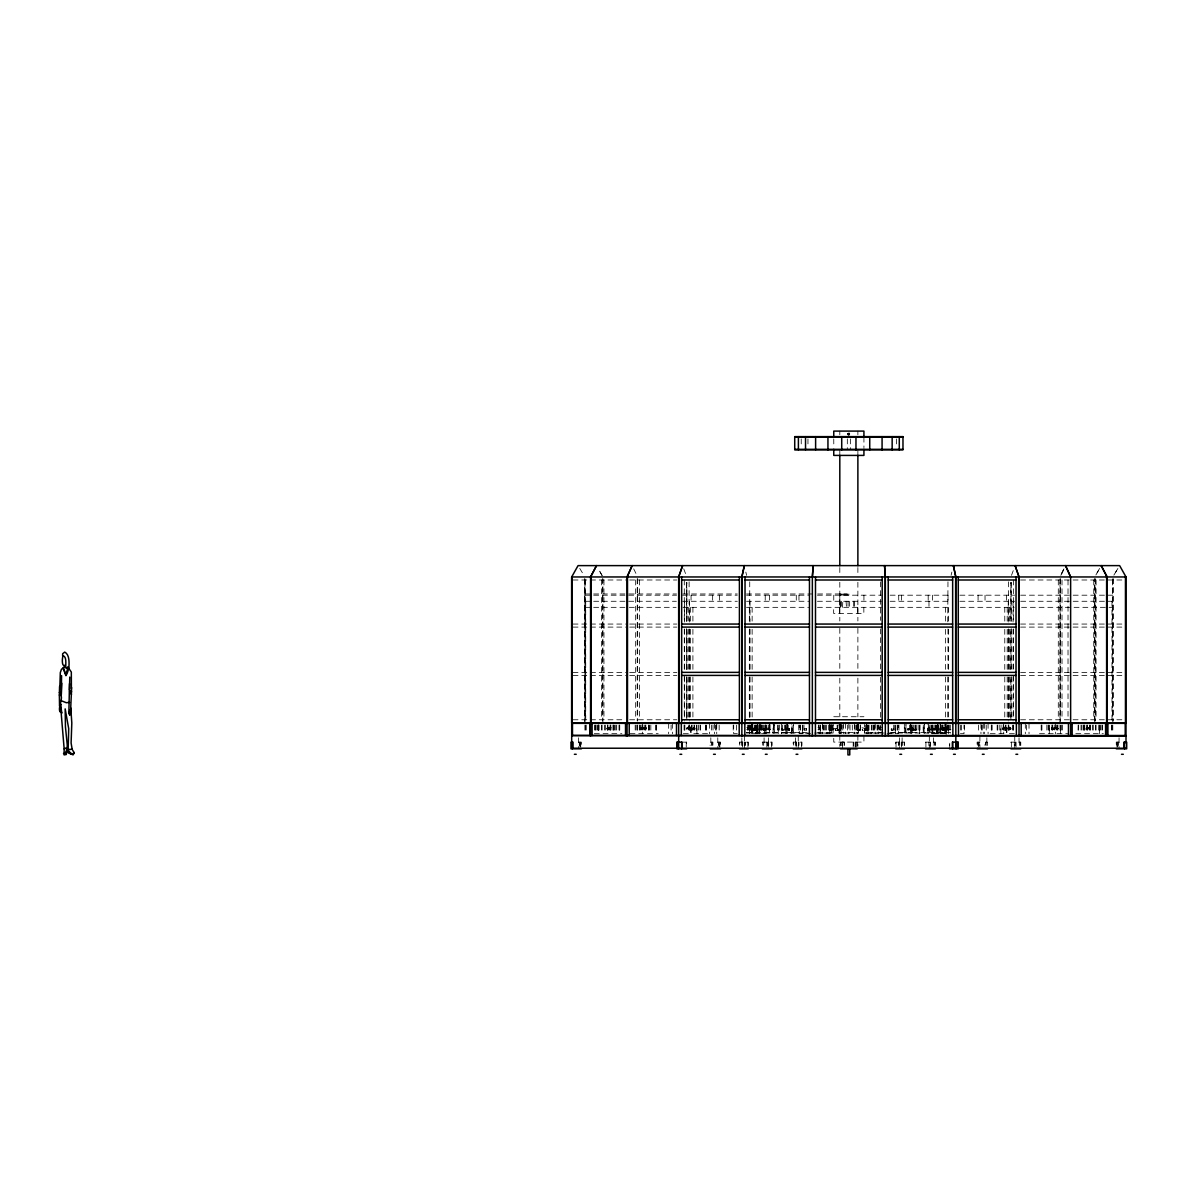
<?xml version="1.0" encoding="UTF-8"?>
<svg xmlns="http://www.w3.org/2000/svg" width="1186" height="1186" viewBox="0 0 1186 1186"><rect width="100%" height="100%" fill="white"/><g stroke="black" fill="none" stroke-linecap="round" stroke-linejoin="round"><path stroke-width="0.75" stroke-dasharray="5 3.75" d="M602.903 722.808L602.903 578.798M637.653 595.194L637.653 593.978M686.798 717.278L686.798 676.657L686.798 720.969M686.798 669.275L686.798 628.654L686.798 669.66M686.798 621.271L686.798 582.489L686.798 621.998M751.464 723.356L751.464 733.022L751.479 725.18M751.539 733.022L751.539 723.356M756.905 724.972L756.905 733.022L756.846 725.18M756.905 732.474L756.905 723.356M757.38 733.022L757.305 723.356M759.633 733.022L759.633 723.356M769.462 733.022L769.388 723.356M773.094 733.022L773.094 723.356M774.443 723.356L774.443 733.022L774.399 725.18M786.941 733.022L786.881 723.356M791.699 733.022L791.714 723.356M791.759 733.022L791.759 724.972M793.345 723.356L793.345 733.022L793.301 725.18M831.297 733.022L831.297 723.356M814.456 733.022L833.15 733.022L833.061 723.356M858.531 723.356L858.605 733.022L858.516 724.972L858.59 733.022L839.095 733.022L839.169 724.972M839.807 601.272L839.807 593.978M840.118 595.194L840.118 593.978M840.429 595.194L840.429 593.978M840.933 724.972L840.933 733.022L840.933 725.18M841.022 595.194L841.022 593.978M841.615 595.194L841.615 593.978M842.46 595.194L842.46 593.978M843.29 595.194L843.29 593.978M844.328 595.194L844.328 593.978M845.351 595.194L845.351 593.978M846.507 595.194L846.507 593.978M847.649 595.194L847.649 593.978L817.525 593.978M884.474 733.022L864.535 733.022L864.535 724.972M866.388 725.18L866.388 732.474L884.474 732.474M904.34 732.474L904.34 725.18M905.6 733.022L905.644 724.972M910.463 733.022L910.463 723.356M912.064 724.972L912.064 733.022L912.093 725.18M923.286 725.18L923.286 733.022L923.242 724.972M924.102 733.022L924.161 723.356M927.867 733.022L927.867 723.356M929.216 725.18L929.216 733.022L929.157 724.972M937.133 725.18L937.133 733.022L937.059 724.972M937.474 724.972L937.474 733.022L937.548 723.356M939.875 733.022L939.875 723.356M940.78 732.474L940.78 723.356M944.886 723.356L944.871 733.022L944.945 725.18M946.146 732.474L946.146 725.18M946.146 735.513L946.22 723.356M1010.902 717.278L1010.902 676.657L1010.902 720.969M1010.902 669.275L1010.902 628.654L1010.902 669.66M1010.902 621.271L1010.902 582.489L1010.902 621.998M1094.782 720.969L1094.782 578.798L1094.782 722.808M938.778 733.778L938.793 725.091L938.793 733.022M749.374 733.778L749.404 725.091L749.404 733.022M764.777 733.778L764.807 725.091L764.807 733.022M785.903 733.778L785.947 725.091L785.947 733.022M867.93 733.778L867.974 725.091L867.974 733.022M895.252 733.778L895.282 725.091L895.297 733.022M919.417 733.778L919.447 725.091L919.447 733.022M839.303 733.778L839.347 725.091L839.347 733.022M879.582 728.604C879.849 725.699 879.538 731.347 879.819 728.441M867.203 730.339C867.248 727.181 868.448 731.984 857.522 730.309C856.129 724.527 869.264 729.864 867.322 729.449M857.686 729.42C857.611 731.999 857.715 726.825 857.434 729.42M867.085 729.449L867.203 728.515M832.172 729.449C832.379 729.731 832.231 729.064 832.409 729.449M842.549 607.336L842.786 601.272M1089.385 728.441C1086.85 731.11 1088.407 725.061 1090.26 729.42C1094.515 724.364 1078.089 730.309 1090.468 729.434M1089.563 728.604L1090.334 727.611M840.325 607.336L840.785 601.272M751.138 730.339C752.695 726.558 755.2 731.199 752.191 729.657C746.602 727.226 756.772 733.674 755.319 728.634C745.712 724.69 753.362 734.564 752.087 728.545C748.796 730.902 755.304 729.627 751.153 728.515M942.796 728.515C944.323 734.964 938.052 723.356 947.347 729.182C942.855 734.075 942.173 725.862 942.766 730.339M943.671 729.434L944.649 728.515L945.524 729.42L945.286 727.611L945.494 729.657L944.412 730.309L943.522 727.67L943.582 729.42L950.964 729.434M946.547 730.339C945.049 726.277 948.889 732.147 944.96 729.42C948.948 728.174 942.885 731.377 946.532 728.515M746.72 729.434L754.014 729.434L754.874 728.515L755.082 730.324L754.074 727.611L753.599 730.087L752.235 729.686L752.398 727.611L752.25 729.375L753.229 728.56L754.919 730.339M830.541 730.235L830.452 728.545L830.482 730.339L840.133 730.339L840.251 729.42L840.162 728.545L830.482 728.515L830.497 730.339L830.511 728.545M840.177 730.235L840.162 728.545M819.808 727.611C819.17 731.54 821.305 726.292 817.999 727.611M951.083 575.343L951.869 572.097M857.582 730.324L857.597 728.545M1011.495 575.343L1013.911 568.865M1060.818 575.343L1063.975 568.865M882.695 727.611C876.009 725.076 876.024 732.103 882.725 729.434M877.892 729.434L877.907 727.626M891.442 730.309C890.73 725.965 891.516 733.437 893.369 729.182C890.271 726.351 891.575 732.666 891.427 728.545M806.524 728.649C801.439 728.234 807.147 732.533 806.436 728.545M893.028 728.515L892.939 730.324M789.683 730.324L789.565 728.515L781.841 728.515L781.277 729.42L781.826 730.339L789.579 730.339L789.565 728.515M907.972 728.545L908.105 730.339L907.987 728.56L908.002 730.324L915.859 730.339L916.407 729.42L915.844 728.515L908.12 728.515L908.105 730.339M694.803 727.611C693.128 728.16 695.367 730.709 695.307 728.367C687.154 722.852 680.749 732.978 694.714 729.434M769.684 730.324C772.101 727.27 764.347 728.056 763.087 728.782C761.931 731.91 769.684 731.658 770.233 729.449C768.661 727.359 768.721 732.474 769.536 728.515M934.242 730.324C936.673 727.27 928.905 728.056 927.645 728.782C926.488 731.91 934.242 731.658 934.79 729.449C933.219 727.359 933.278 732.474 934.094 728.515M804.671 728.515L804.657 730.339M806.347 728.515L806.361 730.339M1002.882 727.611C1000.287 731.095 1011.035 731.347 1011.198 728.441C1009.538 725.862 1002.555 725.921 1002.971 729.434M1010.591 727.611L1010.694 729.434M1051.656 727.611L1051.597 729.42L1057.704 729.434L1058.357 728.441L1051.656 727.611L1051.774 729.434M1057.571 727.611L1057.704 729.434M781.856 728.515L781.826 730.339M915.844 728.515L915.859 730.339M1086.747 729.434L1087.518 728.441L1086.613 727.611M763.606 728.515C762.272 732.548 765.726 726.321 763.576 730.339M928.178 728.515C926.829 732.563 930.284 726.306 928.134 730.339M754.889 728.515C750.679 729.568 757.246 730.961 753.985 728.56C752.265 732.162 756.772 727.967 753.925 729.375M687.005 729.434L687.094 727.611M640.114 727.611L639.995 729.434L646.696 728.604L646.029 727.611L640.114 727.611L639.995 729.434M646.029 727.611L645.91 729.434M607.351 727.611C604.148 729.434 611.25 731.095 611.843 728.604C610.123 725.847 607.781 727.626 607.217 729.434M611.072 727.611C609.085 731.673 607.38 726.217 609.989 728.604M573.016 579.998L625.956 579.998M629.662 579.998L676.835 579.998M1020.583 579.998L1124.669 579.998M584.92 593.978L628.684 593.978M629.247 593.978L676.554 593.978M682.81 593.978L737.321 593.978M746.528 593.978L812.291 593.978M584.92 595.194L676.554 595.194M682.528 595.194L737.321 595.194M746.528 595.194L808.822 595.194M817.421 595.194L881.48 595.194M890.137 595.194L951.157 595.194M959.919 595.194L1014.593 595.194M1020.686 595.194L1112.764 595.194M841.615 601.272L841.423 607.336M584.92 601.272L676.376 601.272M682.528 601.272L737.351 601.272M746.528 601.272L808.822 601.272M817.421 601.272L881.48 601.272M890.137 601.272L951.157 601.272M959.919 601.272L1014.593 601.272M1020.686 601.272L1112.764 601.272M584.92 607.336L628.15 607.336M629.292 607.336L676.124 607.336M682.914 607.336L737.484 607.336M746.513 607.336L808.659 607.336M817.436 607.336L881.361 607.336M890.241 607.336L951.098 607.336M960.319 607.336L1014.193 607.336M1021.576 607.336L1112.764 607.336M573.016 624.058L625.956 624.058M629.662 624.058L676.835 624.058M1020.583 624.058L1124.669 624.058M573.016 627.097L625.956 627.097M629.662 627.097L676.835 627.097M1020.583 627.097L1124.669 627.097M573.016 672.373L625.956 672.373M629.662 672.373L676.835 672.373M1020.583 672.373L1124.669 672.373M573.016 675.412L625.956 675.412M629.662 675.412L676.835 675.412M1020.583 675.412L1124.669 675.412M833.758 716.729L863.927 716.729M573.016 719.769L624.103 719.769M629.662 719.769L676.835 719.769M1020.583 719.769L1123.72 719.769M746.78 727.611L754.074 727.611M943.7 727.626L950.905 727.611M817.984 729.434L819.793 729.434M746.335 732.474L785.636 732.474M785.947 732.474L807.043 732.474M817.703 732.474L831.297 732.474M839.347 732.474L858.338 732.474M890.642 732.474L911.737 732.474M912.064 732.474L950.416 732.474M864.535 733.022L864.624 723.356M746.335 733.022L808.837 733.022M888.848 733.022L950.416 733.022M594.319 733.689L621.879 733.689M629.974 733.689L658.2 733.689M683.314 733.689L690.771 733.689L690.771 725.076M707.523 733.689L691.023 733.689L691.023 725.076M737.307 733.689L733.689 733.689L733.689 725.076M766.467 733.689L751.702 733.689L751.702 725.076M810.631 733.689L799.29 733.689L799.29 725.076M831.015 733.689L818.992 733.689L818.992 725.076M866.669 733.689L878.693 733.689L878.693 725.076M887.054 733.689L898.395 733.689L898.395 725.076M931.232 733.689L945.983 733.689L945.983 725.076M960.378 733.689L963.996 733.689L963.996 725.076M990.177 733.689L1006.662 733.689L1006.662 725.076M1014.371 733.689L1006.914 733.689L1006.914 725.076M1039.485 733.689L1067.711 733.689M1075.806 733.689L1103.365 733.689M578.635 742.139L581.422 742.139L581.422 745.475M682.825 742.139L686.664 742.139L686.664 745.475M717.782 742.139L720.569 742.139L720.569 745.475M979.903 742.139L977.116 742.139L977.116 745.475M1119.05 742.139L1116.263 742.139L1116.263 745.475M610.938 729.434L610.167 728.441M579.776 568.465L584.061 575.536M633.709 568.865L636.867 575.343M683.759 568.865L686.19 575.343M745.831 572.097L746.602 575.343M945.702 729.449C948.8 729.894 941.135 729.005 945.479 729.449M846.063 601.272L846.493 607.336M839.999 601.272L840.088 607.336M932.922 733.778L932.878 725.091L932.878 733.022M911.782 733.778L911.737 725.091L911.737 733.022M858.338 725.091L858.382 733.778M829.726 725.091L829.755 733.778L829.815 723.356M802.433 733.778L802.403 725.091L802.388 733.022M948.311 733.778L948.296 725.091L948.281 733.022M778.268 733.778L778.238 725.091L778.238 733.022M758.921 733.778L758.892 725.091L758.892 733.022M1119.05 737.796L1119.05 748.218M1118.354 742.139L1118.354 745.475M1117.731 742.139L1117.731 748.218M1117.034 742.139L1117.034 745.475M1116.96 742.139L1116.96 748.218M1113.313 578.798L1113.313 720.969M1112.779 725.076L1112.779 733.778M1112.764 578.798L1112.764 722.808M1112.512 579.998L1112.512 719.769M1111.979 601.272L1111.979 722.808M1111.994 725.091L1111.994 733.778M1111.519 725.076L1111.519 733.689M1102.417 725.076L1102.417 733.689M1101.883 725.076L1101.883 733.689M1100.623 725.076L1100.623 733.778M1099.718 725.076L1099.837 733.778M1099.363 733.689L1099.363 725.076L1099.111 733.778M1098.755 725.076L1098.903 733.778M1096.072 579.998L1096.072 719.769M1096.072 725.076L1096.072 733.689M1095.582 725.091L1095.582 733.778M1095.286 578.798L1095.286 720.969M1093.759 579.998L1093.759 719.769M1093.27 725.091L1093.27 733.778M1092.35 725.076L1092.35 733.689M1090.29 725.076L1090.29 733.689M1089.993 725.091L1089.993 733.778M1089.786 725.076L1089.786 733.689M1087.592 725.076L1087.592 733.689M1087.088 725.076L1087.132 733.689M1086.85 725.091L1086.85 733.778M1084.745 725.076L1084.745 733.689M1084.256 725.091L1084.256 733.778M1083.871 725.076L1083.871 733.689M1083.367 725.076L1083.367 733.689M1081.943 725.091L1081.943 733.778M1081.024 725.076L1081.024 733.689M1078.667 725.076L1078.667 733.689M1078.163 725.076L1077.941 733.778M1068.023 579.998L1068.023 719.769M1062.493 725.076L1062.493 733.689M1062.004 579.998L1062.004 719.769M1061.574 725.091L1061.574 733.778M1060.462 578.798L1060.462 720.969M1060.432 733.689L1060.432 725.076L1060.328 733.778M1060.002 725.076L1060.002 733.689M1058.297 579.998L1058.297 719.769M1057.882 725.091L1057.882 733.778M1057.675 725.091L1057.675 733.778M1056.578 725.076L1056.578 733.689M1055.347 723.356L1055.347 733.778M1054.784 725.076L1054.843 733.778M1052.768 725.076L1052.768 733.689M1052.516 725.091L1052.516 733.778M1051.849 725.091L1051.849 733.778M1048.869 725.076L1048.824 733.778M1048.157 725.091L1048.157 733.778M1046.853 725.076L1046.853 733.689M1041.931 725.076L1041.931 733.689M1041.501 725.076L1041.501 733.689M1041.175 725.091L1041.175 733.778M1029.018 723.356L1029.018 733.778M1026.587 725.091L1026.587 733.778M1025.312 723.356L1025.312 733.778M1020.761 745.475L1020.761 742.139L1010.917 742.139L1010.917 745.475M1020.345 742.139L1020.345 745.179M1019.456 742.139L1019.456 745.475M1019.026 737.796L1019.026 746.483M1016.061 742.139L1016.061 748.218M1015.616 742.139L1015.646 745.475M1014.756 736.061L1014.756 748.218M1014.327 742.139L1014.327 745.475M1013.615 725.091L1013.615 733.778M1013.393 579.998L1013.393 620.382M1013.393 628.906L1013.393 672.373M1013.393 675.412L1013.393 717.915M1013.066 601.272L1013.066 621.998M1013.066 629.336L1013.066 669.66M1013.066 676.984L1013.066 720.969M1013.066 725.091L1013.066 733.778M1012.829 725.091L1012.829 733.778M1011.228 582.489L1011.228 621.271M1011.228 628.654L1011.228 669.275M1011.228 676.657L1011.228 717.278M1011.347 742.139L1011.347 748.218M1009.612 607.336L1009.612 621.998M1009.612 629.336L1009.612 669.66M1009.612 676.984L1009.612 717.308M1008.797 725.076L1008.797 733.689M1008.574 581.837L1008.574 620.382M1008.574 628.906L1008.574 670.564M1008.574 677.25L1008.574 717.915M1008.456 725.076L1008.456 733.689M1008.248 601.272L1008.248 621.998M1008.248 629.336L1008.248 669.66M1008.248 676.984L1008.248 720.969M1008.248 725.091L1008.248 733.778M1007.196 607.336L1007.196 621.998M1007.196 629.336L1007.196 669.66M1007.196 676.984L1007.196 717.308M1006.617 595.194L1006.617 601.272M1006.01 725.091L1006.01 733.778M1005.609 725.091L1005.609 733.778M1004.779 607.336L1004.779 621.998M1004.779 629.336L1004.779 669.66M1004.779 676.984L1004.779 717.308M1003.697 723.356L1003.697 733.778M1003.178 725.091L1003.178 733.778M1001.073 725.076L1000.865 733.778L1000.747 725.076M999.19 725.076L999.19 733.689M997.634 725.076L997.634 733.689M997.159 725.091L997.159 733.778M992.059 725.076L992.059 733.689M991.718 725.076L991.718 733.689M991.288 725.091L991.288 733.778M988.086 723.356L988.086 733.778M987.553 745.475L987.553 742.139L984.765 742.139L984.765 745.179M986.856 737.796L986.856 746.483M986.218 725.091L986.218 733.778M986.233 742.139L986.233 745.475M985.536 745.179L985.536 742.139L985.462 745.475M985.032 595.194L985.032 601.272M984.662 723.356L984.662 733.778M983.268 723.356L983.268 733.778M982.23 725.091L982.23 733.778M981.4 725.091L981.4 733.778M980.955 723.356L980.955 733.778M979.903 736.061L979.903 748.218M979.206 742.139L979.206 745.475M978.524 725.091L978.524 733.778M978.583 742.139L978.583 748.218M978.079 595.194L978.079 601.272M977.887 745.475L977.887 742.139L977.813 748.218M964.47 725.091L964.47 733.778M961.223 725.091L961.223 733.778M960.779 725.091L960.779 733.778M950.282 725.076L950.282 733.689M949.734 748.218L949.734 742.139L949.467 745.475M949.2 725.091L949.23 733.778M948.681 725.091L948.681 733.778M948.385 607.336L948.385 621.998M948.385 629.336L948.385 669.66M948.385 676.984L948.385 717.308M948.029 595.194L948.029 601.272M947.97 581.837L947.747 621.998M947.97 628.906L947.97 670.564M947.747 676.984L947.747 720.969M947.762 725.091L947.762 733.778M947.362 725.091L947.362 733.778M945.583 607.336L945.583 621.998M945.583 629.336L945.583 669.66M945.583 676.984L945.583 717.308M945.435 723.356L945.346 733.022M943.063 725.091L943.063 733.778M942.47 725.076L942.47 733.689M942.262 725.076L942.262 733.689M941.299 725.076L941.299 733.689M940.379 723.356L940.379 733.022M940.305 724.972L940.305 733.778M938.052 723.356L937.874 733.778M937.666 723.356L937.666 733.778M935.917 725.076L935.917 733.689M935.383 725.091L935.383 733.778M935.324 745.475L935.324 742.139L925.48 742.139L925.48 745.475M934.894 742.139L934.894 745.179M934.168 725.091L934.168 733.778M934.019 742.139L934.019 745.475M933.59 737.796L933.59 746.483M932.463 595.194L932.463 601.272M932.404 725.076L932.404 733.689M932.196 733.689L932.196 725.076L932.048 733.778M931.692 725.091L931.692 733.778M930.877 725.091L930.877 733.778M930.625 742.139L930.625 748.218M930.18 742.139L930.209 745.475M929.32 736.061L929.32 748.218M928.979 601.272L928.979 607.336M928.89 742.139L928.89 745.475M928.297 723.356L928.297 733.022M928.193 595.194L928.193 601.272M925.91 742.139L925.91 748.218M924.591 723.356L924.531 733.022M920.01 725.091L920.01 733.778M918.157 725.091L918.157 733.778M916.274 725.091L916.274 733.778M915.192 725.091L915.192 733.778M915.103 725.091L915.103 733.778M913.324 725.091L913.324 733.778M910.804 723.356L910.804 733.022M910.655 725.091L910.655 733.778M909.484 725.091L909.484 733.778M905.985 723.356L905.985 733.022L905.926 724.972M904.34 723.356L904.34 733.022M904.473 745.475L904.473 742.139L895.756 742.139L895.756 745.475M904.206 742.139L904.206 745.179M902.383 742.139L902.383 745.475M902.116 737.796L902.116 746.483M901.523 742.139L901.523 748.218M901.404 595.194L901.404 601.272M901.256 742.139L901.256 745.475M899.433 737.796L899.433 748.218M899.166 742.139L899.166 745.475M898.929 725.091L898.929 733.778M898.973 742.139L898.973 745.475M898.721 595.194L898.721 601.272M898.706 742.139L898.706 745.179M897.669 725.091L897.669 733.778M897.194 725.076L897.12 733.689M896.453 438.909L896.453 447.596M896.023 742.139L896.023 748.218M894.881 725.091L894.881 733.778M893.71 725.091L893.71 733.778M880.59 581.837L880.59 620.382M880.59 628.906L880.59 670.564M880.59 677.25L880.59 717.915M880.531 725.091L880.531 733.778M878.93 725.091L878.93 733.778M877.492 725.076L877.418 733.689M877.091 725.076L877.091 733.689M875.164 723.356L875.164 733.778M874.764 725.091L874.764 733.778M873.904 725.091L873.904 733.778M873.504 725.091L873.504 733.778M872.125 725.091L872.125 733.778M871.325 725.091L871.325 733.778M869.012 725.091L869.012 733.778M868.271 725.076L868.271 733.689M867.722 725.091L867.87 733.778M867.47 725.091L867.47 733.778M866.996 725.076L867.07 733.689M866.462 725.091L866.462 733.778M866.388 723.356L866.195 733.778M865.306 725.091L865.306 733.778M863.927 437.174L863.927 447.596M863.927 595.194L863.927 601.272M863.838 607.336L863.838 613.414L833.654 613.414L833.654 607.336M863.927 736.017L863.927 742.095L833.758 742.095L833.758 736.017M860.576 725.091L860.576 733.778M860.487 725.091L860.487 733.778M860.176 725.091L860.176 733.778M857.878 431.096L857.878 434.788M857.878 449.331L857.878 453.897M857.878 567.531L857.878 574.913M857.878 582.282L857.878 621.004M857.878 628.372L857.878 670.772M857.878 678.155L857.878 716.863M857.878 724.246L857.804 733.778M857.878 735.305L857.878 746.365M857.789 607.336L857.789 613.414M857.196 723.356L857.196 733.778M857.241 742.095L857.241 745.46M856.752 724.972L856.752 733.022M856.766 742.095L856.766 748.218M856.025 725.091L856.025 733.778M855.58 742.095L855.743 748.826M855.373 742.095L855.373 745.149M855.106 742.095L855.106 748.218M854.869 725.091L854.869 733.778M854.454 601.272L854.454 607.336M854.35 723.356L854.35 733.778M853.683 601.272L853.683 607.336M853.564 742.095L853.564 745.46M853.194 742.095L853.194 748.218M852.304 725.091L852.304 733.778M850.362 438.909L850.362 449.331M850.021 725.091L850.021 733.778M849.65 601.272L849.65 607.336M848.85 593.978L848.85 595.194M848.85 723.356L848.85 733.778M848.064 601.272L848.064 607.336M847.664 725.091L847.664 733.778M847.323 438.909L847.323 449.331M845.381 723.356L845.381 733.778M844.491 745.179L844.491 742.139L841.956 742.095L841.956 745.46M844.121 742.139L844.121 745.475M843.335 723.356L843.335 733.778M842.816 725.091L842.816 733.778M842.594 748.218L842.594 742.139L840.444 742.095L840.444 745.46M842.312 742.095L842.312 745.149M842.104 742.139L842.104 745.475M841.675 723.356L841.675 733.778M840.918 742.095L840.918 745.149M840.489 723.356L840.489 733.778M839.807 431.096L839.807 434.788M839.807 449.331L839.807 453.897M839.807 567.531L839.807 574.913M839.807 582.282L839.807 621.004M839.807 628.372L839.807 670.772M839.807 678.155L839.807 716.863M839.807 724.246L839.881 733.778M839.807 735.305L839.807 746.365M839.703 607.336L839.703 613.414M839.095 723.356L839.154 733.022M837.509 725.091L837.509 733.778M837.108 725.091L837.197 733.778M833.758 438.909L833.802 447.596M833.758 595.194L833.758 601.272M833.135 724.972L833.15 733.022M832.379 725.091L832.379 733.778M831.49 725.091L831.49 733.778M831.223 725.091L831.223 733.778M831.09 725.091L831.09 733.778M830.615 725.076L830.615 733.689M830.215 725.091L830.215 733.778M829.978 725.091L829.978 733.778M829.414 725.076L829.414 733.689M828.688 725.091L828.688 733.778M826.36 725.091L826.36 733.778M825.56 725.091L825.56 733.778M824.196 725.091L824.196 733.778M823.796 725.091L823.796 733.778M822.921 725.091L822.921 733.778M822.521 723.356L822.521 733.778M820.593 725.076L820.593 733.689M818.755 725.091L818.755 733.778M807.962 438.909L807.962 447.596M803.989 725.091L803.989 733.778M802.818 725.091L802.818 733.778M801.929 745.475L801.929 742.139L793.212 742.139L793.212 745.475M801.662 742.139L801.662 748.218M801.232 438.909L801.232 447.596M800.565 725.076L800.491 733.689M800.016 725.091L800.016 733.778M798.979 742.139L798.979 745.179M798.964 595.194L798.964 601.272M798.756 725.091L798.756 733.778M798.519 742.139L798.712 745.475M798.252 736.061L798.252 748.218M796.28 595.194L796.28 601.272M796.429 742.139L796.429 745.475M796.162 742.139L796.162 748.218M795.569 737.796L795.569 746.483M795.302 742.139L795.302 745.475M793.478 742.139L793.478 745.179M788.201 725.091L788.201 733.778M787.222 723.356L787.267 733.022M787.03 723.356L787.03 733.778M785.636 724.972L785.636 733.022M784.361 725.091L784.361 733.778M782.582 725.091L782.582 733.778M781.411 723.356L781.411 733.778M779.543 725.091L779.543 733.778M777.675 725.091L777.675 733.778M773.583 724.972L773.583 733.022M773.524 723.356L773.524 733.022M772.086 745.475L772.086 742.139L762.302 742.139L762.302 745.475M771.671 742.139L771.671 748.218M769.892 724.972L769.892 733.022M769.818 723.356L769.818 733.022M769.492 595.194L769.492 601.272M768.676 742.139L768.676 745.475M768.528 724.972L768.528 733.022M768.38 737.796L768.38 746.483M768.261 742.139L768.261 748.218M767.52 742.139L767.52 745.179M767.283 742.139L767.283 745.475M766.868 742.139L766.868 748.218M766.808 725.091L766.808 733.778M765.993 725.091L765.993 733.778M765.637 725.091L765.637 733.778M765.489 725.076L765.489 733.689M765.222 595.194L765.222 601.272M765.281 725.076L765.281 733.689M764.095 737.796L764.095 746.483M763.68 742.139L763.68 745.475M763.517 725.091L763.517 733.778M762.717 742.139L762.717 745.179M762.302 725.091L762.302 733.778M761.768 725.076L761.768 733.689M761.19 725.091L761.19 733.778M761.086 725.091L761.086 733.778M760.626 724.972L760.626 733.022M760.211 724.972L760.211 733.022M760.018 723.356L760.018 733.778M759.811 725.091L759.811 733.778M757.81 723.356L757.898 733.022M757.38 725.091L757.38 733.778M756.401 725.076L756.401 733.689M755.423 725.076L755.423 733.689M755.215 725.076L755.215 733.689M754.622 725.091L754.622 733.778M752.799 723.356L752.799 733.022L752.739 725.18M752.132 607.336L752.132 621.998M752.132 629.336L752.132 669.66M752.132 676.984L752.132 717.308M752.013 723.356L752.013 733.022M750.323 725.091L750.323 733.778M749.967 601.272L749.967 621.998M749.967 629.336L749.967 669.66M749.967 676.984L749.967 720.969M749.923 725.091L749.923 733.778M749.73 581.837L749.73 620.382M749.73 628.906L749.73 670.564M749.73 677.25L749.73 717.915M749.33 607.336L749.33 621.998M749.33 629.336L749.33 669.66M749.33 676.984L749.33 717.308M749.003 725.091L749.003 733.778M748.485 725.091L748.455 733.778M748.218 745.475L748.218 742.139L739.501 742.139L739.501 745.475M747.951 742.139L747.951 748.218M747.417 725.076L747.417 733.689M745.268 742.139L745.268 745.179M745.001 742.139L745.001 745.475M744.823 742.139L744.823 745.475M744.556 736.061L744.556 748.218M742.732 742.139L742.732 745.475M742.451 742.139L742.451 748.218M741.858 737.796L741.858 746.483M741.591 742.139L741.591 745.475M739.767 742.139L739.767 745.179M736.462 725.091L736.462 733.778M733.215 725.091L733.215 733.778M719.872 742.139L719.872 748.218M719.605 595.194L719.605 601.272M719.161 725.091L719.161 733.778M719.101 742.139L719.101 748.218M718.479 742.139L718.479 745.475M717.782 737.796L717.782 748.218M716.729 723.356L716.729 733.778M716.285 725.091L716.285 733.778M715.455 725.091L715.455 733.778M714.417 723.356L714.417 733.778M713.023 725.091L713.023 733.778M712.919 745.179L712.919 742.139L710.132 742.139L710.132 745.475M712.653 595.194L712.653 601.272M712.223 742.139L712.223 745.475M711.467 725.091L711.467 733.778M711.452 742.139L711.452 745.475M710.829 737.796L710.829 746.483M709.599 723.356L709.599 733.778M706.396 725.091L706.396 733.778M705.966 725.076L705.966 733.689M705.64 725.076L705.64 733.689M700.526 725.091L700.526 733.778M700.051 725.076L700.051 733.689M698.495 725.076L698.495 733.689M696.938 733.689L696.938 725.076L696.834 733.778M696.612 725.076L696.612 733.689M694.507 725.091L694.507 733.778M694.003 725.091L694.003 733.778M692.906 607.336L692.906 621.998M692.906 629.336L692.906 669.66M692.906 676.984L692.906 717.308M692.075 725.091L692.075 733.778M691.675 725.091L691.675 733.778M691.067 595.194L691.067 601.272M690.489 607.336L690.489 621.998M690.489 629.336L690.489 669.66M690.489 676.984L690.489 717.308M689.451 601.272L689.451 621.998M689.451 629.336L689.451 669.66M689.451 676.984L689.451 720.969M689.437 725.091L689.437 733.778M689.11 581.837L689.11 620.382M689.11 628.906L689.11 670.564M689.11 677.25L689.11 717.915M689.229 725.076L689.229 733.689M688.903 725.076L688.903 733.689M688.088 607.336L688.088 621.998M688.088 629.336L688.088 669.66M688.088 676.984L688.088 717.308M686.457 582.489L686.457 621.271M686.457 628.654L686.457 669.275M686.457 676.657L686.457 717.278M686.249 742.139L686.249 748.218M684.856 725.091L684.856 733.778M684.619 601.272L684.619 621.998M684.619 629.336L684.619 669.66M684.619 676.984L684.619 720.969M684.619 725.091L684.619 733.778M684.292 579.998L684.292 620.382M684.292 628.906L684.292 672.373M684.292 675.412L684.292 717.915M684.07 725.091L684.07 733.778M672.373 723.356L672.373 733.778M671.098 725.091L671.098 733.778M668.667 723.356L668.667 733.778M656.51 725.091L656.51 733.778M656.184 725.076L656.184 733.689M655.754 725.076L655.754 733.689M650.832 725.076L650.832 733.689M649.528 725.091L649.528 733.778M648.816 725.076L648.861 733.778M648.386 725.076L648.475 733.689M645.836 725.091L645.836 733.778M645.169 725.091L645.169 733.778M644.917 725.076L644.917 733.689M642.901 725.076L642.842 733.778M642.338 723.356L642.338 733.778M641.107 725.076L641.107 733.689M640.01 725.091L640.01 733.778M639.803 725.091L639.803 733.778M639.387 579.998L639.387 719.769M637.653 578.798L637.653 720.969M637.683 725.076L637.683 733.689M637.223 578.798L637.223 720.969M637.253 725.076L637.356 733.778M636.111 725.091L636.111 733.778M635.681 579.998L635.681 719.769M635.192 725.076L635.192 733.689M619.744 725.091L619.744 733.778M619.537 725.076L619.537 733.689M619.018 725.076L619.018 733.689M616.676 725.076L616.676 733.689M615.756 725.091L615.756 733.778M614.318 725.076L614.318 733.689M613.814 725.076L613.814 733.689M613.429 725.091L613.429 733.778M612.954 725.076L612.954 733.689M610.834 725.091L610.834 733.778M610.597 725.076L610.597 733.689M610.093 725.076L610.093 733.689M607.899 725.076L607.899 733.689M607.692 725.091L607.692 733.778M607.395 725.076L607.395 733.689M605.349 725.076L605.349 733.689M604.43 725.091L604.43 733.778M603.941 579.998L603.941 719.769M602.399 578.798L602.399 720.969M602.103 725.091L602.103 733.778M601.613 579.998L601.613 719.769M601.628 725.076L601.628 733.689M598.93 725.076L598.93 733.689M598.782 725.091L598.782 733.778M598.5 725.076L598.574 733.778M598.322 725.076L598.322 733.689M597.966 725.076L597.848 733.778M597.062 725.076L597.062 733.778M595.802 725.076L595.802 733.689M595.268 725.076L595.268 733.689M594.542 725.076L594.542 733.689M586.18 725.076L586.18 733.689M585.721 601.272L585.721 722.808M585.691 725.091L585.691 733.778M585.172 579.998L585.172 719.769M584.906 725.076L584.906 733.778M584.387 578.798L584.387 720.969M580.651 742.139L580.74 748.218M579.954 742.139L579.954 748.218M579.331 742.139L579.331 745.475M578.635 737.796L578.635 748.218M584.92 578.798L584.92 722.808L584.92 578.798M752.265 723.356L752.265 733.022L752.087 723.356M945.598 723.356L945.672 733.022L945.672 723.356M1060.032 578.798L1060.032 722.808L1060.032 578.798M835.196 729.212L835.315 730.339L835.196 729.212M838.205 729.212L838.324 730.339L838.205 729.212M859.257 729.212L859.376 730.339L859.257 729.212M862.266 729.212L862.385 730.339L862.266 729.212M865.276 729.212L865.395 730.339L865.276 729.212M947.792 728.367C948.251 731.495 948.77 725.951 947.792 728.367M1003.83 728.367C1004.572 731.569 1005.446 725.891 1003.83 728.367M1006.232 728.367C1006.988 731.569 1007.863 725.891 1006.232 728.367M1008.649 728.367C1009.39 731.569 1010.279 725.891 1008.649 728.367M1052.115 728.367C1053.183 731.658 1054.117 725.773 1052.115 728.367M1053.969 728.367C1055.036 731.658 1055.97 725.773 1053.969 728.367M1055.807 728.367C1056.889 731.658 1057.808 725.773 1055.807 728.367M1086.554 728.367C1087.829 731.703 1088.867 725.713 1086.554 728.367M1088.881 728.367C1090.156 731.703 1091.179 725.713 1088.881 728.367M782.775 729.212C783.694 729.894 783.709 729.375 782.775 729.212M785.176 729.212C786.11 729.894 786.125 729.375 785.176 729.212M787.593 729.212C788.512 729.894 788.542 729.375 787.593 729.212M909.039 729.212C909.958 730.146 910.033 729.049 909.039 729.212M911.456 729.212C913.309 729.983 911.752 729.168 911.456 729.212M913.872 729.212C915.711 729.983 914.169 729.168 913.872 729.212M749.226 728.219L749.626 729.42L749.226 728.219M764.036 729.212C765.237 730.131 765.311 729.049 764.036 729.212M765.874 729.212C767.09 730.131 767.149 729.049 765.874 729.212M767.727 729.212C768.988 730.072 768.943 729.138 767.727 729.212M928.594 729.212C929.794 730.131 929.868 729.049 928.594 729.212M930.447 729.212C931.647 730.131 931.722 729.049 930.447 729.212M932.285 729.212C933.501 730.131 933.56 729.049 932.285 729.212M751.064 729.212C751.479 732.058 752.606 727.359 751.064 729.212M942.707 729.212C943.359 732.563 945.583 727.196 942.751 728.96C943.196 732.711 945.464 726.914 942.707 729.212M747.343 729.42L747.299 729.449M747.58 729.42C747.313 731.703 747.239 727.092 747.536 729.449M950.179 729.212L950.179 729.212M687.969 728.219C688.354 731.614 689.822 726.188 687.969 728.219M690.385 728.219C690.756 731.614 692.239 726.188 690.385 728.219M692.787 728.219C693.173 731.614 694.655 726.188 692.787 728.219M640.484 728.219C641.048 731.688 642.842 726.099 640.484 728.219M642.338 728.219C642.901 731.688 644.695 726.099 642.338 728.219M644.176 728.219C644.754 731.688 646.548 726.099 644.176 728.219M607.188 728.219C607.914 731.747 609.9 726.025 607.188 728.219M609.515 728.219C610.241 731.747 612.228 726.025 609.515 728.219M1063.961 568.865L1060.818 575.343L1063.946 568.865M1099.57 568.465L1095.582 575.536L1099.585 568.465M1117.909 568.465L1113.624 575.536L1117.924 568.465M602.103 575.536L598.915 569.873L602.103 575.536M1049.299 733.689L1049.299 725.076L1049.21 733.689M936.599 733.778L936.599 725.091L936.495 733.778M820.267 733.689L820.267 725.076L820.193 733.689M792.085 733.022L792.085 724.972L792.04 733.022"/><path stroke-width="1.5" d="M66.712 748.929L66.283 754.504L64.103 754.904L64.163 748.959L65.749 748.069L66.95 749.211L67.261 745.149L65.452 726.899L65.156 708.887L68.714 728.708L68.165 748.603L69.529 749.685L72.094 748.915L71.101 742.999L71.812 723.015L70.775 707.909M590.569 576.959L596.514 565.618L590.569 576.959L590.569 736.061M682.573 565.618L678.659 576.959L678.674 748.218M741.858 576.959L744.348 565.618L741.858 576.959L741.858 736.061M885.334 722.808L885.334 576.959L884.534 565.618L885.334 576.959M955.827 576.959L953.366 565.618L955.827 576.959L955.827 748.218M1070.632 576.959L1065.532 565.618L1070.632 576.959L1070.632 736.061M1107.116 736.061L1107.116 576.959L1101.186 565.618L1107.116 576.959M1126.003 742.999L1126.003 576.959L1119.643 565.618L578.056 565.618L571.682 576.959L571.682 742.999M59.522 705.314L59.359 695.07C64.741 694.67 57.669 707.582 59.878 711.378M69.455 689.941L69.766 677.073M70.419 710.147L69.677 715.217L69.811 711.007M71.382 688.503L71.323 672.077L67.869 667.021C63.318 672.699 68.373 657.993 63.51 655.902C62.161 655.057 61.316 667.54 64.726 665.272M71.946 749.107L74.229 752.784L73.087 754.874L68.165 752.873L68.314 748.959M69.514 683.581L68.847 713.913L69.989 709.836M70.493 713.29L71.62 687.539M59.567 686.427L59.359 695.07M61.583 675.59L61.212 695.396M812.351 576.959L813.196 565.618L812.351 576.959L812.351 736.061M61.301 694.744L61.761 683.225M61.776 712.949L61.094 708.368M678.659 576.959L682.602 565.618M68.136 751.583L71.486 754.148L73.117 754.266L74.14 752.547M66.283 751.954L66.683 750.931M69.559 691.794L70.686 690.652L71.62 691.779M69.633 693.81L70.552 692.787L71.516 694.284M627.053 576.959L632.168 565.618L627.053 576.959L627.053 736.061M59.33 692.594L60.101 691.883L61.39 692.98M66.312 752.813L66.594 750.338M61.731 713.023L60.412 710.355M64.163 748.959L61.168 712.934L59.908 710.073M68.832 668.207C69.203 663.315 69.796 654.687 64.741 652.092L62.636 653.738L62.65 656.273M66.342 753.154L63.51 753.51M59.419 705.878L60.96 704.158M66.342 753.851L65.467 753.629M64.059 665.895L64.4 667.184L61.464 669.26L60.308 672.595L59.774 689.066M69.589 702.364L66.312 702.72L60.857 700.555M73.339 753.688L71.382 753.629L68.239 750.738M794.724 437.174L902.976 437.174M794.724 449.331L902.976 449.331M1126.003 576.959L571.682 576.959L571.682 722.808L1126.003 722.808M681.654 579.998L739.412 579.998M745.03 579.998L809.46 579.998M815.494 579.998L882.191 579.998M888.225 579.998L952.654 579.998M958.273 579.998L1016.031 579.998M681.654 624.058L739.412 624.058M745.03 624.058L809.46 624.058M815.494 624.058L882.191 624.058M888.225 624.058L952.654 624.058M958.273 624.058L1016.031 624.058M681.654 627.097L739.412 627.097M745.03 627.097L809.46 627.097M815.494 627.097L882.191 627.097M888.225 627.097L952.654 627.097M958.273 627.097L1016.031 627.097M681.654 672.373L739.412 672.373M745.03 672.373L809.46 672.373M815.494 672.373L882.191 672.373M888.225 672.373L952.654 672.373M958.273 672.373L1016.031 672.373M681.654 675.412L739.412 675.412M745.03 675.412L809.46 675.412M815.494 675.412L882.191 675.412M888.225 675.412L952.654 675.412M958.273 675.412L1016.031 675.412M681.654 719.769L739.412 719.769M745.03 719.769L809.46 719.769M815.494 719.769L882.191 719.769M888.225 719.769L952.654 719.769M958.273 719.769L1016.031 719.769M1107.116 723.356L1107.917 723.356L1107.917 735.513M571.682 723.356L1126.003 723.356M1126.003 735.513L571.682 735.513L1126.003 736.061M571.682 748.218L1126.003 748.218M581.422 748.826L570.985 748.826L570.985 742.139L573.001 742.139L573.001 748.218M686.664 748.826L676.88 748.826L676.88 742.139L682.083 742.139L682.083 748.218M710.132 748.826L720.569 748.826M739.501 748.826L748.218 748.826M762.302 748.826L772.086 748.826M793.212 748.826L801.929 748.826M840.444 748.826L857.241 748.826M895.756 748.826L904.473 748.826M925.48 748.826L935.324 748.826M949.467 748.826L958.184 748.826L958.184 742.139L952.417 742.139L952.417 748.218M977.116 748.826L987.553 748.826M1010.917 748.826L1020.761 748.826M1116.263 748.826L1126.7 748.826L1126.7 742.139L1123.913 742.139L1123.913 748.218M574.38 754.296L576.203 754.296M679.919 754.296L681.742 754.296M713.527 754.296L715.351 754.296M742.347 754.296L744.171 754.296M765.355 754.296L767.164 754.296M796.058 754.296L797.882 754.296M899.803 754.296L901.627 754.296M930.461 754.296L932.285 754.296M953.514 754.296L955.338 754.296M982.334 754.296L984.158 754.296M1015.898 754.296L1017.721 754.296M1121.482 754.296L1123.305 754.296M60.219 712.015L59.715 710.147M61.331 711.496L60.931 704.647M1019.026 576.959L1015.112 565.618L1019.026 576.959L1019.026 736.061M68.403 667.674L68.21 670.194A19.391 8.584 90 0 1 65.912 675.679L63.066 668.089M68.032 667.244L65.897 674.715L63.407 667.866M69.959 714.224L70.745 710.325M1125.455 576.959L1125.455 722.808M1125.217 723.356L1125.217 735.513M1124.61 742.139L1124.61 748.826M1106.612 576.959L1106.612 722.808M1105.589 723.356L1105.589 735.513M1072.159 723.356L1072.159 735.513M1068.467 723.356L1068.467 735.513M1021.19 723.356L1021.19 735.513M1018.685 576.959L1018.685 722.808M1016.372 723.356L1016.372 735.513M1016.031 576.959L1016.031 722.808M958.481 723.356L958.481 735.513M958.273 576.959L958.273 722.808M957.917 742.139L957.917 748.218M956.094 742.139L956.094 748.826M955.62 576.959L955.62 722.808M952.862 723.356L952.862 735.513M952.684 742.139L952.684 748.826M952.654 576.959L952.654 722.808M899.284 436.626L899.284 449.879M892.154 436.626L892.154 449.879M888.225 576.959L888.225 722.808M888.299 723.356L888.299 735.513M885.26 576.959L885.334 736.061M882.265 723.356L882.265 735.513M882.073 436.626L882.073 449.879M882.191 576.959L882.191 722.808M869.738 436.626L869.738 449.879M863.927 437.174L863.927 431.096L833.758 431.096L833.758 437.174M863.927 449.331L863.927 455.409L833.758 455.409L833.758 449.331M857.878 455.068L857.878 565.692M855.966 436.626L855.966 449.879M849.754 748.826L849.754 754.904L847.931 754.904L847.931 748.826M841.719 436.626L841.719 449.879M839.807 455.068L839.807 565.692M827.947 436.626L827.947 449.879M815.612 436.626L815.612 449.879M815.494 576.959L815.494 722.808M815.419 723.356L815.419 735.513M809.46 576.959L809.46 722.808M809.401 723.356L809.401 735.513M805.531 436.626L805.531 449.879M798.4 436.626L798.4 449.879M745.03 576.959L745.03 722.808M744.823 723.356L744.823 735.513M742.08 576.959L742.08 722.808M739.412 576.959L739.412 722.808M739.204 723.356L739.204 735.513M681.654 576.959L681.654 722.808M681.668 742.139L681.668 748.826M681.313 723.356L681.313 735.513M679 576.959L679 722.808M678.259 742.139L678.259 748.826M677.295 742.139L677.295 748.218M676.494 723.356L676.494 735.513M629.232 723.356L629.232 735.513M627.498 576.959L627.498 722.808M625.526 723.356L625.526 735.513M592.11 723.356L592.11 735.513M591.073 576.959L591.073 722.808M589.783 723.356L589.783 735.513M572.482 723.356L572.482 735.513M572.23 576.959L572.23 722.808M572.304 742.139L572.304 748.826M847.901 433.898C849.013 437.382 850.599 431.452 847.901 433.898M902.976 436.626L794.724 436.626L794.724 449.879L902.976 449.879L902.976 436.626"/></g></svg>
